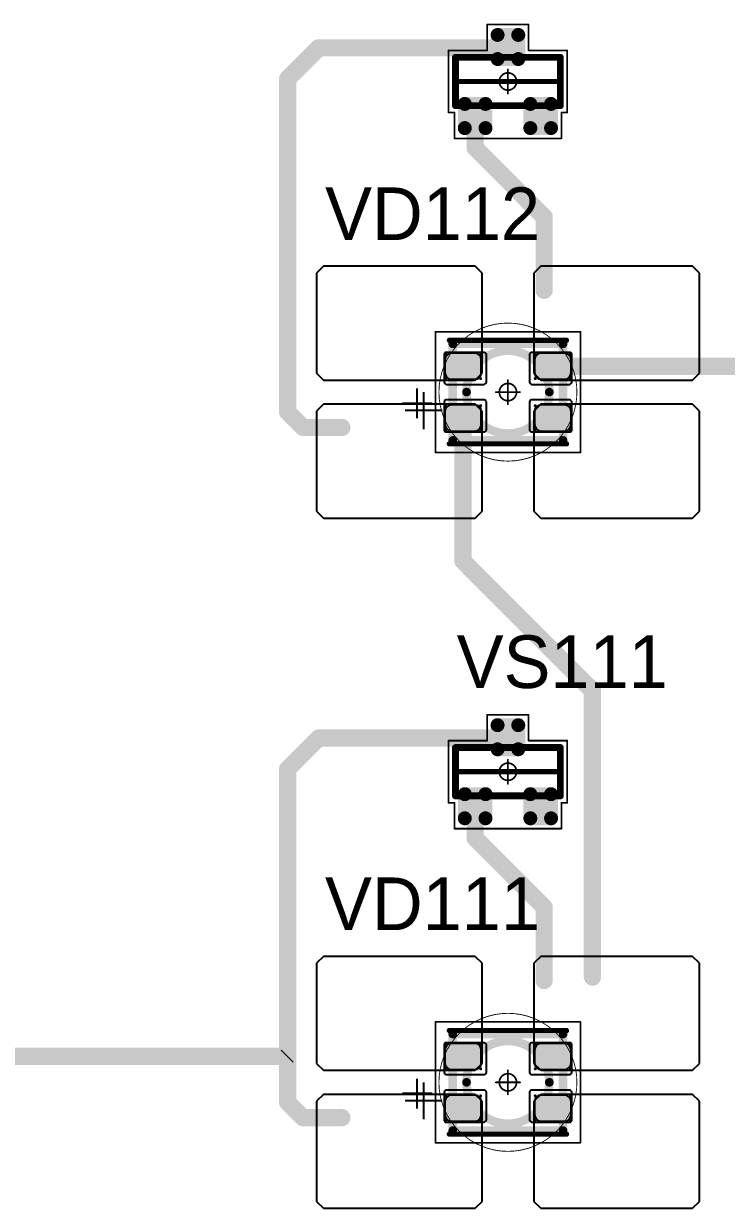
# Model space of a CAD drawing. Header units: millimetres. Extents: x 0 to 400, y 0 to 511.
# Drawn here: x 185.96 to 206.33, y 77.85 to 112.17 of the extents above; entities that cross this region are included whole.
import ezdxf

# ---------------------------------------------------------------- set-up
doc = ezdxf.new("R2010")
doc.units = ezdxf.units.MM
for name, color, linetype in [('Mechanical13', 56, 'Continuous'), ('Mechanical15', 56, 'Continuous'), ('Mechanical2', 216, 'Continuous'), ('TopLayer', 1, 'Continuous'), ('TopOverlay', 2, 'Continuous'), ('TopPaste', 8, 'Continuous'), ('TopSolder', 216, 'Continuous')]:
    doc.layers.add(name, color=color, linetype=linetype)

# ---------------------------------------------------------------- blocks, each defined once
blk = doc.blocks.new('SOT23_485')
at = {"layer": 'Mechanical13', "const_width": 0.2}
for points in [[(-0.7, 1.52), (0.7, 1.52)], [(-0.7, 1.52), (-0.7, -1.52)], [(0.7, 1.52), (0.7, -1.52)], [(-0.7, -1.52), (0.7, -1.52)]]:
    blk.add_lwpolyline(points, dxfattribs=at)
at = {"layer": 'Mechanical13', "const_width": 0.1}
for points in [[(-0.75, 1.52, 1), (-0.65, 1.52, 1)], [(-0.75, 1.52, 1), (-0.65, 1.52, 1)], [(0.65, 1.52, 1), (0.75, 1.52, 1)], [(0.65, 1.52, 1), (0.75, 1.52, 1)], [(-0.75, -1.52, 1), (-0.65, -1.52, 1)], [(-0.75, -1.52, 1), (-0.65, -1.52, 1)], [(0.65, -1.52, 1), (0.75, -1.52, 1)], [(0.65, -1.52, 1), (0.75, -1.52, 1)]]:
    blk.add_lwpolyline(points, format="xyb", close=True, dxfattribs=at)
at = {"layer": 'Mechanical15', "const_width": 0.05}
for points in [[(-0.9, 1.72), (-0.9, 1.55)], [(-0.9, 1.72), (0.9, 1.72)], [(0.9, 1.72), (0.9, 0.6)], [(-1.65, 1.55), (-1.65, -1.55)], [(-1.65, 1.55), (-0.9, 1.55)], [(0, 0.35), (0, -0.35)], [(0.9, 0.6), (1.65, 0.6)], [(1.65, 0.6), (1.65, -0.6)], [(-0.35, 0), (0.35, 0)], [(0.9, -0.6), (1.65, -0.6)], [(0.9, -0.6), (0.9, -1.72)], [(-1.65, -1.55), (-0.9, -1.55)], [(-0.9, -1.55), (-0.9, -1.72)], [(-0.9, -1.72), (0.9, -1.72)]]:
    blk.add_lwpolyline(points, dxfattribs=at)
at = {"layer": 'Mechanical15'}
for points, const_width in [([(-0.913, 1.72, 1), (-0.888, 1.72, 1)], 0.025), ([(-0.913, 1.72, 1), (-0.888, 1.72, 1)], 0.025), ([(0.888, 1.72, 1), (0.913, 1.72, 1)], 0.025), ([(0.888, 1.72, 1), (0.913, 1.72, 1)], 0.025), ([(-1.662, 1.55, 1), (-1.637, 1.55, 1)], 0.025), ([(-1.662, 1.55, 1), (-1.637, 1.55, 1)], 0.025), ([(-0.913, 1.55, 1), (-0.888, 1.55, 1)], 0.025), ([(-0.913, 1.55, 1), (-0.888, 1.55, 1)], 0.025), ([(-0.012, 0.35, 1), (0.012, 0.35, 1)], 0.025), ([(0.888, 0.6, 1), (0.913, 0.6, 1)], 0.025), ([(0.888, 0.6, 1), (0.913, 0.6, 1)], 0.025), ([(1.637, 0.6, 1), (1.662, 0.6, 1)], 0.025), ([(1.637, 0.6, 1), (1.662, 0.6, 1)], 0.025), ([(-0.362, 0, 1), (-0.337, 0, 1)], 0.025), ([(0.25, 0, 1), (-0.25, 0, 1)], 0.05), ([(-0.262, 0, 1), (-0.238, 0, 1)], 0.025), ([(0.238, 0, 1), (0.262, 0, 1)], 0.025), ([(0.337, 0, 1), (0.362, 0, 1)], 0.025), ([(-0.012, -0.35, 1), (0.012, -0.35, 1)], 0.025), ([(0.888, -0.6, 1), (0.913, -0.6, 1)], 0.025), ([(0.888, -0.6, 1), (0.913, -0.6, 1)], 0.025), ([(1.637, -0.6, 1), (1.662, -0.6, 1)], 0.025), ([(1.637, -0.6, 1), (1.662, -0.6, 1)], 0.025), ([(-1.662, -1.55, 1), (-1.637, -1.55, 1)], 0.025), ([(-1.662, -1.55, 1), (-1.637, -1.55, 1)], 0.025), ([(-0.913, -1.55, 1), (-0.888, -1.55, 1)], 0.025), ([(-0.913, -1.55, 1), (-0.888, -1.55, 1)], 0.025), ([(-0.913, -1.72, 1), (-0.888, -1.72, 1)], 0.025), ([(-0.913, -1.72, 1), (-0.888, -1.72, 1)], 0.025), ([(0.888, -1.72, 1), (0.913, -1.72, 1)], 0.025), ([(0.888, -1.72, 1), (0.913, -1.72, 1)], 0.025)]:
    blk.add_lwpolyline(points, format="xyb", close=True, dxfattribs=dict(at, const_width=const_width))
at = {"layer": 'TopLayer', "const_width": 0.1}
for points in [[(-1.4, 1.25, 1), (-1.3, 1.25, 1)], [(-0.7, 1.25, 1), (-0.6, 1.25, 1)], [(-1.4, 0.65, 1), (-1.3, 0.65, 1)], [(-0.7, 0.65, 1), (-0.6, 0.65, 1)], [(0.6, 0.3, 1), (0.7, 0.3, 1)], [(1.3, 0.3, 1), (1.4, 0.3, 1)], [(0.6, -0.3, 1), (0.7, -0.3, 1)], [(1.3, -0.3, 1), (1.4, -0.3, 1)], [(-1.4, -0.65, 1), (-1.3, -0.65, 1)], [(-0.7, -0.65, 1), (-0.6, -0.65, 1)], [(-1.4, -1.25, 1), (-1.3, -1.25, 1)], [(-0.7, -1.25, 1), (-0.6, -1.25, 1)]]:
    blk.add_lwpolyline(points, format="xyb", close=True, dxfattribs=at)
at = {"layer": 'TopLayer'}
for points in [[(-1.45, 1.25), (-1.45, 0.65), (-0.55, 1.25), (-0.55, 0.65)], [(-1.35, 1.35), (-1.35, 0.55), (-0.65, 1.35), (-0.65, 0.55)], [(0.65, 0.4), (0.65, -0.4), (1.35, 0.4), (1.35, -0.4)], [(0.55, 0.3), (0.55, -0.3), (1.45, 0.3), (1.45, -0.3)], [(-1.45, -0.65), (-1.45, -1.25), (-0.55, -0.65), (-0.55, -1.25)], [(-1.35, -0.55), (-1.35, -1.35), (-0.65, -0.55), (-0.65, -1.35)]]:
    blk.add_solid(points, dxfattribs=at)
at = {"layer": 'TopOverlay', "const_width": 0.15}
blk.add_lwpolyline([(0, 1.5), (0, -1.5)], dxfattribs=at)
at = {"layer": 'TopOverlay', "const_width": 0.075}
for points in [[(-0.038, 1.5, 1), (0.038, 1.5, 1)], [(-0.038, -1.5, 1), (0.038, -1.5, 1)]]:
    blk.add_lwpolyline(points, format="xyb", close=True, dxfattribs=at)
at = {"layer": 'TopPaste', "const_width": 0.075}
for points in [[(-1.387, 1.25, 1), (-1.313, 1.25, 1)], [(-0.687, 1.25, 1), (-0.613, 1.25, 1)], [(-1.387, 0.65, 1), (-1.313, 0.65, 1)], [(-0.687, 0.65, 1), (-0.613, 0.65, 1)], [(0.613, 0.3, 1), (0.687, 0.3, 1)], [(1.313, 0.3, 1), (1.387, 0.3, 1)], [(0.613, -0.3, 1), (0.687, -0.3, 1)], [(1.313, -0.3, 1), (1.387, -0.3, 1)], [(-1.387, -0.65, 1), (-1.313, -0.65, 1)], [(-0.687, -0.65, 1), (-0.613, -0.65, 1)], [(-1.387, -1.25, 1), (-1.313, -1.25, 1)], [(-0.687, -1.25, 1), (-0.613, -1.25, 1)]]:
    blk.add_lwpolyline(points, format="xyb", close=True, dxfattribs=at)
at = {"layer": 'TopPaste'}
for points in [[(-1.425, 1.25), (-1.425, 0.65), (-0.575, 1.25), (-0.575, 0.65)], [(-1.35, 1.325), (-1.35, 0.575), (-0.65, 1.325), (-0.65, 0.575)], [(0.65, 0.375), (0.65, -0.375), (1.35, 0.375), (1.35, -0.375)], [(0.575, 0.3), (0.575, -0.3), (1.425, 0.3), (1.425, -0.3)], [(-1.425, -0.65), (-1.425, -1.25), (-0.575, -0.65), (-0.575, -1.25)], [(-1.35, -0.575), (-1.35, -1.325), (-0.65, -0.575), (-0.65, -1.325)]]:
    blk.add_solid(points, dxfattribs=at)
at = {"layer": 'TopSolder', "const_width": 0.202}
for points in [[(-1.451, 1.25, 1), (-1.249, 1.25, 1)], [(-0.751, 1.25, 1), (-0.549, 1.25, 1)], [(-1.451, 0.65, 1), (-1.249, 0.65, 1)], [(-0.751, 0.65, 1), (-0.549, 0.65, 1)], [(0.549, 0.3, 1), (0.751, 0.3, 1)], [(1.249, 0.3, 1), (1.451, 0.3, 1)], [(0.549, -0.3, 1), (0.751, -0.3, 1)], [(1.249, -0.3, 1), (1.451, -0.3, 1)], [(-1.451, -0.65, 1), (-1.249, -0.65, 1)], [(-0.751, -0.65, 1), (-0.549, -0.65, 1)], [(-1.451, -1.25, 1), (-1.249, -1.25, 1)], [(-0.751, -1.25, 1), (-0.549, -1.25, 1)]]:
    blk.add_lwpolyline(points, format="xyb", close=True, dxfattribs=at)
at = {"layer": 'TopSolder'}
for points in [[(-1.35, 1.452), (-1.35, 0.448), (-0.65, 1.452), (-0.65, 0.448)], [(-1.552, 1.25), (-1.552, 0.65), (-0.448, 1.25), (-0.448, 0.65)], [(0.65, 0.502), (0.65, -0.502), (1.35, 0.502), (1.35, -0.502)], [(0.448, 0.3), (0.448, -0.3), (1.552, 0.3), (1.552, -0.3)], [(-1.552, -0.65), (-1.552, -1.25), (-0.448, -0.65), (-0.448, -1.25)], [(-1.35, -0.448), (-1.35, -1.452), (-0.65, -0.448), (-0.65, -1.452)]]:
    blk.add_solid(points, dxfattribs=at)
blk = doc.blocks.new('SOT23_486')
at = {"layer": 'Mechanical13', "const_width": 0.2}
for points in [[(-0.7, 1.52), (0.7, 1.52)], [(-0.7, 1.52), (-0.7, -1.52)], [(0.7, 1.52), (0.7, -1.52)], [(-0.7, -1.52), (0.7, -1.52)]]:
    blk.add_lwpolyline(points, dxfattribs=at)
at = {"layer": 'Mechanical13', "const_width": 0.1}
for points in [[(-0.75, 1.52, 1), (-0.65, 1.52, 1)], [(-0.75, 1.52, 1), (-0.65, 1.52, 1)], [(0.65, 1.52, 1), (0.75, 1.52, 1)], [(0.65, 1.52, 1), (0.75, 1.52, 1)], [(-0.75, -1.52, 1), (-0.65, -1.52, 1)], [(-0.75, -1.52, 1), (-0.65, -1.52, 1)], [(0.65, -1.52, 1), (0.75, -1.52, 1)], [(0.65, -1.52, 1), (0.75, -1.52, 1)]]:
    blk.add_lwpolyline(points, format="xyb", close=True, dxfattribs=at)
at = {"layer": 'Mechanical15', "const_width": 0.05}
for points in [[(-0.9, 1.72), (-0.9, 1.55)], [(-0.9, 1.72), (0.9, 1.72)], [(0.9, 1.72), (0.9, 0.6)], [(-1.65, 1.55), (-1.65, -1.55)], [(-1.65, 1.55), (-0.9, 1.55)], [(0, 0.35), (0, -0.35)], [(0.9, 0.6), (1.65, 0.6)], [(1.65, 0.6), (1.65, -0.6)], [(-0.35, 0), (0.35, 0)], [(0.9, -0.6), (1.65, -0.6)], [(0.9, -0.6), (0.9, -1.72)], [(-1.65, -1.55), (-0.9, -1.55)], [(-0.9, -1.55), (-0.9, -1.72)], [(-0.9, -1.72), (0.9, -1.72)]]:
    blk.add_lwpolyline(points, dxfattribs=at)
at = {"layer": 'Mechanical15'}
for points, const_width in [([(-0.913, 1.72, 1), (-0.888, 1.72, 1)], 0.025), ([(-0.913, 1.72, 1), (-0.888, 1.72, 1)], 0.025), ([(0.888, 1.72, 1), (0.913, 1.72, 1)], 0.025), ([(0.888, 1.72, 1), (0.913, 1.72, 1)], 0.025), ([(-1.662, 1.55, 1), (-1.637, 1.55, 1)], 0.025), ([(-1.662, 1.55, 1), (-1.637, 1.55, 1)], 0.025), ([(-0.913, 1.55, 1), (-0.888, 1.55, 1)], 0.025), ([(-0.913, 1.55, 1), (-0.888, 1.55, 1)], 0.025), ([(-0.012, 0.35, 1), (0.012, 0.35, 1)], 0.025), ([(0.888, 0.6, 1), (0.913, 0.6, 1)], 0.025), ([(0.888, 0.6, 1), (0.913, 0.6, 1)], 0.025), ([(1.637, 0.6, 1), (1.662, 0.6, 1)], 0.025), ([(1.637, 0.6, 1), (1.662, 0.6, 1)], 0.025), ([(-0.362, 0, 1), (-0.337, 0, 1)], 0.025), ([(0.25, 0, 1), (-0.25, 0, 1)], 0.05), ([(-0.262, 0, 1), (-0.238, 0, 1)], 0.025), ([(0.238, 0, 1), (0.262, 0, 1)], 0.025), ([(0.337, 0, 1), (0.362, 0, 1)], 0.025), ([(-0.012, -0.35, 1), (0.012, -0.35, 1)], 0.025), ([(0.888, -0.6, 1), (0.913, -0.6, 1)], 0.025), ([(0.888, -0.6, 1), (0.913, -0.6, 1)], 0.025), ([(1.637, -0.6, 1), (1.662, -0.6, 1)], 0.025), ([(1.637, -0.6, 1), (1.662, -0.6, 1)], 0.025), ([(-1.662, -1.55, 1), (-1.637, -1.55, 1)], 0.025), ([(-1.662, -1.55, 1), (-1.637, -1.55, 1)], 0.025), ([(-0.913, -1.55, 1), (-0.888, -1.55, 1)], 0.025), ([(-0.913, -1.55, 1), (-0.888, -1.55, 1)], 0.025), ([(-0.913, -1.72, 1), (-0.888, -1.72, 1)], 0.025), ([(-0.913, -1.72, 1), (-0.888, -1.72, 1)], 0.025), ([(0.888, -1.72, 1), (0.913, -1.72, 1)], 0.025), ([(0.888, -1.72, 1), (0.913, -1.72, 1)], 0.025)]:
    blk.add_lwpolyline(points, format="xyb", close=True, dxfattribs=dict(at, const_width=const_width))
at = {"layer": 'TopLayer', "const_width": 0.1}
for points in [[(-1.4, 1.25, 1), (-1.3, 1.25, 1)], [(-0.7, 1.25, 1), (-0.6, 1.25, 1)], [(-1.4, 0.65, 1), (-1.3, 0.65, 1)], [(-0.7, 0.65, 1), (-0.6, 0.65, 1)], [(0.6, 0.3, 1), (0.7, 0.3, 1)], [(1.3, 0.3, 1), (1.4, 0.3, 1)], [(0.6, -0.3, 1), (0.7, -0.3, 1)], [(1.3, -0.3, 1), (1.4, -0.3, 1)], [(-1.4, -0.65, 1), (-1.3, -0.65, 1)], [(-0.7, -0.65, 1), (-0.6, -0.65, 1)], [(-1.4, -1.25, 1), (-1.3, -1.25, 1)], [(-0.7, -1.25, 1), (-0.6, -1.25, 1)]]:
    blk.add_lwpolyline(points, format="xyb", close=True, dxfattribs=at)
at = {"layer": 'TopLayer'}
for points in [[(-1.45, 1.25), (-1.45, 0.65), (-0.55, 1.25), (-0.55, 0.65)], [(-1.35, 1.35), (-1.35, 0.55), (-0.65, 1.35), (-0.65, 0.55)], [(0.65, 0.4), (0.65, -0.4), (1.35, 0.4), (1.35, -0.4)], [(0.55, 0.3), (0.55, -0.3), (1.45, 0.3), (1.45, -0.3)], [(-1.45, -0.65), (-1.45, -1.25), (-0.55, -0.65), (-0.55, -1.25)], [(-1.35, -0.55), (-1.35, -1.35), (-0.65, -0.55), (-0.65, -1.35)]]:
    blk.add_solid(points, dxfattribs=at)
at = {"layer": 'TopOverlay', "const_width": 0.15}
blk.add_lwpolyline([(0, 1.5), (0, -1.5)], dxfattribs=at)
at = {"layer": 'TopOverlay', "const_width": 0.075}
for points in [[(-0.038, 1.5, 1), (0.038, 1.5, 1)], [(-0.038, -1.5, 1), (0.038, -1.5, 1)]]:
    blk.add_lwpolyline(points, format="xyb", close=True, dxfattribs=at)
at = {"layer": 'TopPaste', "const_width": 0.075}
for points in [[(-1.387, 1.25, 1), (-1.313, 1.25, 1)], [(-0.687, 1.25, 1), (-0.613, 1.25, 1)], [(-1.387, 0.65, 1), (-1.313, 0.65, 1)], [(-0.687, 0.65, 1), (-0.613, 0.65, 1)], [(0.613, 0.3, 1), (0.687, 0.3, 1)], [(1.313, 0.3, 1), (1.387, 0.3, 1)], [(0.613, -0.3, 1), (0.687, -0.3, 1)], [(1.313, -0.3, 1), (1.387, -0.3, 1)], [(-1.387, -0.65, 1), (-1.313, -0.65, 1)], [(-0.687, -0.65, 1), (-0.613, -0.65, 1)], [(-1.387, -1.25, 1), (-1.313, -1.25, 1)], [(-0.687, -1.25, 1), (-0.613, -1.25, 1)]]:
    blk.add_lwpolyline(points, format="xyb", close=True, dxfattribs=at)
at = {"layer": 'TopPaste'}
for points in [[(-1.425, 1.25), (-1.425, 0.65), (-0.575, 1.25), (-0.575, 0.65)], [(-1.35, 1.325), (-1.35, 0.575), (-0.65, 1.325), (-0.65, 0.575)], [(0.65, 0.375), (0.65, -0.375), (1.35, 0.375), (1.35, -0.375)], [(0.575, 0.3), (0.575, -0.3), (1.425, 0.3), (1.425, -0.3)], [(-1.425, -0.65), (-1.425, -1.25), (-0.575, -0.65), (-0.575, -1.25)], [(-1.35, -0.575), (-1.35, -1.325), (-0.65, -0.575), (-0.65, -1.325)]]:
    blk.add_solid(points, dxfattribs=at)
at = {"layer": 'TopSolder', "const_width": 0.202}
for points in [[(-1.451, 1.25, 1), (-1.249, 1.25, 1)], [(-0.751, 1.25, 1), (-0.549, 1.25, 1)], [(-1.451, 0.65, 1), (-1.249, 0.65, 1)], [(-0.751, 0.65, 1), (-0.549, 0.65, 1)], [(0.549, 0.3, 1), (0.751, 0.3, 1)], [(1.249, 0.3, 1), (1.451, 0.3, 1)], [(0.549, -0.3, 1), (0.751, -0.3, 1)], [(1.249, -0.3, 1), (1.451, -0.3, 1)], [(-1.451, -0.65, 1), (-1.249, -0.65, 1)], [(-0.751, -0.65, 1), (-0.549, -0.65, 1)], [(-1.451, -1.25, 1), (-1.249, -1.25, 1)], [(-0.751, -1.25, 1), (-0.549, -1.25, 1)]]:
    blk.add_lwpolyline(points, format="xyb", close=True, dxfattribs=at)
at = {"layer": 'TopSolder'}
for points in [[(-1.35, 1.452), (-1.35, 0.448), (-0.65, 1.452), (-0.65, 0.448)], [(-1.552, 1.25), (-1.552, 0.65), (-0.448, 1.25), (-0.448, 0.65)], [(0.65, 0.502), (0.65, -0.502), (1.35, 0.502), (1.35, -0.502)], [(0.448, 0.3), (0.448, -0.3), (1.552, 0.3), (1.552, -0.3)], [(-1.552, -0.65), (-1.552, -1.25), (-0.448, -0.65), (-0.448, -1.25)], [(-1.35, -0.448), (-1.35, -1.452), (-0.65, -0.448), (-0.65, -1.452)]]:
    blk.add_solid(points, dxfattribs=at)
blk = doc.blocks.new('E65F_689')
at = {"layer": 'Mechanical13'}
for p, q in [((2.441, 1.071), (2.441, 0)), ((1.905, 0.536), (2.976, 0.536))]:
    blk.add_line(p, q, dxfattribs=at)
at = {"layer": 'Mechanical13', "const_width": 0.25}
for points in [[(-1.6, 1.4), (-1.6, -1.4)], [(1.6, 1.4), (-1.6, 1.4)], [(1.6, 1.4), (1.6, -1.4)], [(1.6, -1.4), (-1.6, -1.4)]]:
    blk.add_lwpolyline(points, dxfattribs=at)
at = {"layer": 'Mechanical13'}
for points, const_width in [([(-1.663, 1.4, 1), (-1.538, 1.4, 1)], 0.125), ([(-1.663, 1.4, 1), (-1.538, 1.4, 1)], 0.125), ([(1.537, 1.4, 1), (1.662, 1.4, 1)], 0.125), ([(1.537, 1.4, 1), (1.662, 1.4, 1)], 0.125), ([(1.2, 0, 1), (-1.2, 0, 1)], 0.25), ([(-1.263, 0, 1), (-1.138, 0, 1)], 0.125), ([(1.137, 0, 1), (1.262, 0, 1)], 0.125), ([(-1.663, -1.4, 1), (-1.538, -1.4, 1)], 0.125), ([(-1.663, -1.4, 1), (-1.538, -1.4, 1)], 0.125), ([(1.537, -1.4, 1), (1.662, -1.4, 1)], 0.125), ([(1.537, -1.4, 1), (1.662, -1.4, 1)], 0.125)]:
    blk.add_lwpolyline(points, format="xyb", close=True, dxfattribs=dict(at, const_width=const_width))
at = {"layer": 'Mechanical15', "const_width": 0.05}
for points in [[(2.1, 1.75), (-2.1, 1.75)], [(-2.1, 1.75), (-2.1, -1.75)], [(2.1, 1.75), (2.1, -1.75)], [(0, 0.35), (0, -0.35)], [(0, 0.35), (0, -0.35)], [(0.35, 0), (-0.35, 0)], [(0.35, 0), (-0.35, 0)], [(2.1, -1.75), (-2.1, -1.75)]]:
    blk.add_lwpolyline(points, dxfattribs=at)
at = {"layer": 'Mechanical15'}
for points, const_width in [([(-2.113, 1.75, 1), (-2.088, 1.75, 1)], 0.025), ([(-2.113, 1.75, 1), (-2.088, 1.75, 1)], 0.025), ([(2.087, 1.75, 1), (2.112, 1.75, 1)], 0.025), ([(2.087, 1.75, 1), (2.112, 1.75, 1)], 0.025), ([(-0.013, 0.35, 1), (0.012, 0.35, 1)], 0.025), ([(-0.013, 0.35, 1), (0.012, 0.35, 1)], 0.025), ([(-0.363, 0, 1), (-0.338, 0, 1)], 0.025), ([(-0.363, 0, 1), (-0.338, 0, 1)], 0.025), ([(0.25, 0, 1), (-0.25, 0, 1)], 0.05), ([(0.25, 0, 1), (-0.25, 0, 1)], 0.05), ([(-0.263, 0, 1), (-0.238, 0, 1)], 0.025), ([(-0.263, 0, 1), (-0.238, 0, 1)], 0.025), ([(0.237, 0, 1), (0.262, 0, 1)], 0.025), ([(0.237, 0, 1), (0.262, 0, 1)], 0.025), ([(0.337, 0, 1), (0.362, 0, 1)], 0.025), ([(0.337, 0, 1), (0.362, 0, 1)], 0.025), ([(-0.013, -0.35, 1), (0.012, -0.35, 1)], 0.025), ([(-0.013, -0.35, 1), (0.012, -0.35, 1)], 0.025), ([(-2.113, -1.75, 1), (-2.088, -1.75, 1)], 0.025), ([(-2.113, -1.75, 1), (-2.088, -1.75, 1)], 0.025), ([(2.087, -1.75, 1), (2.112, -1.75, 1)], 0.025), ([(2.087, -1.75, 1), (2.112, -1.75, 1)], 0.025)]:
    blk.add_lwpolyline(points, format="xyb", close=True, dxfattribs=dict(at, const_width=const_width))
at = {"layer": 'TopLayer'}
for p, q in [((-5.35, 3.65), (-5.55, 3.45)), ((-5.55, 3.45), (-5.55, 3.45)), ((-5.55, 3.45), (-5.55, 0.55)), ((-0.95, 3.65), (-5.35, 3.65)), ((-5.35, 3.65), (-5.35, 3.65)), ((-0.75, 3.45), (-0.95, 3.65)), ((-0.75, 0.55), (-0.75, 3.45)), ((0.95, 3.65), (0.75, 3.45)), ((0.75, 3.45), (0.75, 3.45)), ((0.75, 3.45), (0.75, 0.55)), ((5.35, 3.65), (0.95, 3.65)), ((0.95, 3.65), (0.95, 3.65)), ((5.55, 3.45), (5.35, 3.65)), ((5.55, 0.55), (5.55, 3.45)), ((-5.55, 0.55), (-5.35, 0.35)), ((-5.35, 0.35), (-0.95, 0.35)), ((-0.95, 0.35), (-0.75, 0.55)), ((0.75, 0.55), (0.95, 0.35)), ((0.95, 0.35), (5.35, 0.35)), ((5.35, 0.35), (5.55, 0.55)), ((-5.35, -0.35), (-5.55, -0.55)), ((-5.55, -0.55), (-5.55, -0.55)), ((-5.55, -0.55), (-5.55, -3.45)), ((-0.95, -0.35), (-5.35, -0.35)), ((-5.35, -0.35), (-5.35, -0.35)), ((-0.75, -0.55), (-0.95, -0.35)), ((-0.75, -3.45), (-0.75, -0.55)), ((0.95, -0.35), (0.75, -0.55)), ((0.75, -0.55), (0.75, -0.55)), ((0.75, -0.55), (0.75, -3.45)), ((5.35, -0.35), (0.95, -0.35)), ((0.95, -0.35), (0.95, -0.35)), ((5.55, -0.55), (5.35, -0.35)), ((5.55, -3.45), (5.55, -0.55)), ((-5.55, -3.45), (-5.35, -3.65)), ((-5.35, -3.65), (-0.95, -3.65)), ((-0.95, -3.65), (-0.75, -3.45)), ((0.75, -3.45), (0.95, -3.65)), ((0.95, -3.65), (5.35, -3.65)), ((5.35, -3.65), (5.55, -3.45))]:
    blk.add_line(p, q, dxfattribs=at)
at = {"layer": 'TopLayer', "const_width": 0.04}
for points in [[(-1.83, 1.11, 1), (-1.79, 1.11, 1)], [(-0.81, 1.11, 1), (-0.77, 1.11, 1)], [(0.77, 1.11, 1), (0.81, 1.11, 1)], [(1.79, 1.11, 1), (1.83, 1.11, 1)], [(-1.83, 0.39, 1), (-1.79, 0.39, 1)], [(-0.81, 0.39, 1), (-0.77, 0.39, 1)], [(0.77, 0.39, 1), (0.81, 0.39, 1)], [(1.79, 0.39, 1), (1.83, 0.39, 1)], [(-1.83, -0.39, 1), (-1.79, -0.39, 1)], [(-0.81, -0.39, 1), (-0.77, -0.39, 1)], [(0.77, -0.39, 1), (0.81, -0.39, 1)], [(1.79, -0.39, 1), (1.83, -0.39, 1)], [(-1.83, -1.11, 1), (-1.79, -1.11, 1)], [(-0.81, -1.11, 1), (-0.77, -1.11, 1)], [(0.77, -1.11, 1), (0.81, -1.11, 1)], [(1.79, -1.11, 1), (1.83, -1.11, 1)]]:
    blk.add_lwpolyline(points, format="xyb", close=True, dxfattribs=at)
at = {"layer": 'TopLayer'}
for points in [[(-1.85, 1.11), (-1.85, 0.39), (-0.75, 1.11), (-0.75, 0.39)], [(-1.81, 1.15), (-1.81, 0.35), (-0.79, 1.15), (-0.79, 0.35)], [(0.75, 1.11), (0.75, 0.39), (1.85, 1.11), (1.85, 0.39)], [(0.79, 1.15), (0.79, 0.35), (1.81, 1.15), (1.81, 0.35)], [(-1.85, -0.39), (-1.85, -1.11), (-0.75, -0.39), (-0.75, -1.11)], [(-1.81, -0.35), (-1.81, -1.15), (-0.79, -0.35), (-0.79, -1.15)], [(0.75, -0.39), (0.75, -1.11), (1.85, -0.39), (1.85, -1.11)], [(0.79, -0.35), (0.79, -1.15), (1.81, -0.35), (1.81, -1.15)]]:
    blk.add_solid(points, dxfattribs=at)
at = {"layer": 'TopOverlay'}
for p, q in [((2.628, 0.757), (2.628, -0.1)), ((2.2, 0.328), (3.057, 0.328))]:
    blk.add_line(p, q, dxfattribs=at)
at = {"layer": 'TopOverlay', "const_width": 0.15}
for points in [[(1.7, 1.5), (-1.7, 1.5)], [(1.7, -1.5), (-1.7, -1.5)]]:
    blk.add_lwpolyline(points, dxfattribs=at)
at = {"layer": 'TopOverlay', "const_width": 0.075}
for points in [[(-1.738, 1.5, 1), (-1.663, 1.5, 1)], [(1.662, 1.5, 1), (1.737, 1.5, 1)], [(-1.738, -1.5, 1), (-1.663, -1.5, 1)], [(1.662, -1.5, 1), (1.737, -1.5, 1)]]:
    blk.add_lwpolyline(points, format="xyb", close=True, dxfattribs=at)
at = {"layer": 'TopPaste'}
for p, q in [((-1.773, 1.073), (-1.814, 1.011)), ((-1.711, 1.114), (-1.773, 1.073)), ((-1.638, 1.129), (-1.711, 1.114)), ((-0.963, 1.129), (-1.638, 1.129)), ((-0.889, 1.114), (-0.963, 1.129)), ((-0.827, 1.073), (-0.889, 1.114)), ((-0.786, 1.011), (-0.827, 1.073)), ((0.827, 1.073), (0.786, 1.011)), ((0.889, 1.114), (0.827, 1.073)), ((0.962, 1.129), (0.889, 1.114)), ((1.637, 1.129), (0.962, 1.129)), ((1.711, 1.114), (1.637, 1.129)), ((1.773, 1.073), (1.711, 1.114)), ((1.814, 1.011), (1.773, 1.073)), ((-1.814, 1.011), (-1.829, 0.938)), ((-1.829, 0.938), (-1.829, 0.563)), ((-0.771, 0.938), (-0.786, 1.011)), ((-0.771, 0.563), (-0.771, 0.938)), ((0.786, 1.011), (0.771, 0.938)), ((0.771, 0.938), (0.771, 0.563)), ((1.829, 0.938), (1.814, 1.011)), ((1.829, 0.563), (1.829, 0.938)), ((-1.829, 0.563), (-1.814, 0.489)), ((-1.814, 0.489), (-1.773, 0.427)), ((-1.773, 0.427), (-1.711, 0.386)), ((-1.711, 0.386), (-1.638, 0.371)), ((-1.638, 0.371), (-0.963, 0.371)), ((-0.963, 0.371), (-0.889, 0.386)), ((-0.889, 0.386), (-0.827, 0.427)), ((-0.827, 0.427), (-0.786, 0.489)), ((-0.786, 0.489), (-0.771, 0.563)), ((0.771, 0.563), (0.786, 0.489)), ((0.786, 0.489), (0.827, 0.427)), ((0.827, 0.427), (0.889, 0.386)), ((0.889, 0.386), (0.962, 0.371)), ((0.962, 0.371), (1.637, 0.371)), ((1.637, 0.371), (1.711, 0.386)), ((1.711, 0.386), (1.773, 0.427)), ((1.773, 0.427), (1.814, 0.489)), ((1.814, 0.489), (1.829, 0.563)), ((-1.814, -0.489), (-1.829, -0.563)), ((-1.829, -0.563), (-1.829, -0.938)), ((-1.773, -0.427), (-1.814, -0.489)), ((-1.711, -0.386), (-1.773, -0.427)), ((-1.638, -0.371), (-1.711, -0.386)), ((-0.963, -0.371), (-1.638, -0.371)), ((-0.889, -0.386), (-0.963, -0.371)), ((-0.827, -0.427), (-0.889, -0.386)), ((-0.786, -0.489), (-0.827, -0.427)), ((-0.771, -0.563), (-0.786, -0.489)), ((-0.771, -0.938), (-0.771, -0.563)), ((0.786, -0.489), (0.771, -0.563)), ((0.771, -0.563), (0.771, -0.938)), ((0.827, -0.427), (0.786, -0.489)), ((0.889, -0.386), (0.827, -0.427)), ((0.962, -0.371), (0.889, -0.386)), ((1.637, -0.371), (0.962, -0.371)), ((1.711, -0.386), (1.637, -0.371)), ((1.773, -0.427), (1.711, -0.386)), ((1.814, -0.489), (1.773, -0.427)), ((1.829, -0.563), (1.814, -0.489)), ((1.829, -0.938), (1.829, -0.563)), ((-1.829, -0.938), (-1.814, -1.011)), ((-1.814, -1.011), (-1.773, -1.073)), ((-0.827, -1.073), (-0.786, -1.011)), ((-0.786, -1.011), (-0.771, -0.938)), ((0.771, -0.938), (0.786, -1.011)), ((0.786, -1.011), (0.827, -1.073)), ((1.773, -1.073), (1.814, -1.011)), ((1.814, -1.011), (1.829, -0.938)), ((-1.773, -1.073), (-1.711, -1.114)), ((-1.711, -1.114), (-1.638, -1.129)), ((-1.638, -1.129), (-0.963, -1.129)), ((-0.963, -1.129), (-0.889, -1.114)), ((-0.889, -1.114), (-0.827, -1.073)), ((0.827, -1.073), (0.889, -1.114)), ((0.889, -1.114), (0.962, -1.129)), ((0.962, -1.129), (1.637, -1.129)), ((1.637, -1.129), (1.711, -1.114)), ((1.711, -1.114), (1.773, -1.073))]:
    blk.add_line(p, q, dxfattribs=at)
at = {"layer": 'TopSolder'}
for p, q in [((-1.842, 1.129), (-1.85, 1.111)), ((-1.85, 1.111), (-1.85, 1.101)), ((-1.85, 1.101), (-1.85, 1.101)), ((-1.85, 1.101), (-1.85, 0.301)), ((-1.828, 1.143), (-1.842, 1.129)), ((-1.81, 1.151), (-1.828, 1.143)), ((-1.8, 1.151), (-1.81, 1.151)), ((-0.7, 1.151), (-1.8, 1.151)), ((-0.685, 1.151), (-0.7, 1.151)), ((-0.7, 1.151), (-0.7, 1.151)), ((-0.658, 1.139), (-0.685, 1.151)), ((-0.636, 1.118), (-0.658, 1.139)), ((-0.625, 1.09), (-0.636, 1.118)), ((-0.625, 1.076), (-0.625, 1.09)), ((-0.625, 0.301), (-0.625, 1.076)), ((0.636, 1.118), (0.625, 1.09)), ((0.625, 1.09), (0.625, 1.076)), ((0.625, 1.076), (0.625, 1.076)), ((0.625, 1.076), (0.625, 0.301)), ((0.657, 1.139), (0.636, 1.118)), ((0.685, 1.151), (0.657, 1.139)), ((0.7, 1.151), (0.685, 1.151)), ((1.8, 1.151), (0.7, 1.151)), ((1.81, 1.151), (1.8, 1.151)), ((1.8, 1.151), (1.8, 1.151)), ((1.828, 1.143), (1.81, 1.151)), ((1.842, 1.129), (1.828, 1.143)), ((1.85, 1.111), (1.842, 1.129)), ((1.85, 1.101), (1.85, 1.111)), ((1.85, 0.301), (1.85, 1.101)), ((-1.85, 0.301), (-1.85, 0.286)), ((-1.85, 0.286), (-1.839, 0.258)), ((-1.839, 0.258), (-1.818, 0.237)), ((-1.818, 0.237), (-1.79, 0.226)), ((-1.79, 0.226), (-1.775, 0.226)), ((-1.775, 0.226), (-1.775, 0.226)), ((-1.775, 0.226), (-0.7, 0.226)), ((-0.7, 0.226), (-0.685, 0.226)), ((-0.685, 0.226), (-0.658, 0.237)), ((-0.658, 0.237), (-0.636, 0.258)), ((-0.636, 0.258), (-0.625, 0.286)), ((-0.625, 0.286), (-0.625, 0.301)), ((-0.625, 0.301), (-0.625, 0.301)), ((0.625, 0.301), (0.625, 0.286)), ((0.625, 0.286), (0.636, 0.258)), ((0.636, 0.258), (0.657, 0.237)), ((0.657, 0.237), (0.685, 0.226)), ((0.685, 0.226), (0.7, 0.226)), ((0.7, 0.226), (0.7, 0.226)), ((0.7, 0.226), (1.775, 0.226)), ((1.775, 0.226), (1.79, 0.226)), ((1.79, 0.226), (1.817, 0.237)), ((1.817, 0.237), (1.839, 0.258)), ((1.839, 0.258), (1.85, 0.286)), ((1.85, 0.286), (1.85, 0.301)), ((1.85, 0.301), (1.85, 0.301)), ((-1.839, -0.257), (-1.85, -0.285)), ((-1.85, -0.285), (-1.85, -0.299)), ((-1.85, -0.299), (-1.85, -0.299)), ((-1.85, -0.299), (-1.85, -1.099)), ((-1.818, -0.236), (-1.839, -0.257)), ((-1.79, -0.224), (-1.818, -0.236)), ((-1.775, -0.224), (-1.79, -0.224)), ((-0.7, -0.224), (-1.775, -0.224)), ((-0.685, -0.224), (-0.7, -0.224)), ((-0.7, -0.224), (-0.7, -0.224)), ((-0.658, -0.236), (-0.685, -0.224)), ((-0.636, -0.257), (-0.658, -0.236)), ((-0.625, -0.285), (-0.636, -0.257)), ((-0.625, -0.299), (-0.625, -0.285)), ((-0.625, -1.074), (-0.625, -0.299)), ((0.636, -0.257), (0.625, -0.285)), ((0.625, -0.285), (0.625, -0.299)), ((0.625, -0.299), (0.625, -0.299)), ((0.625, -0.299), (0.625, -1.074)), ((0.657, -0.236), (0.636, -0.257)), ((0.685, -0.224), (0.657, -0.236)), ((0.7, -0.224), (0.685, -0.224)), ((1.775, -0.224), (0.7, -0.224)), ((1.79, -0.224), (1.775, -0.224)), ((1.775, -0.224), (1.775, -0.224)), ((1.817, -0.236), (1.79, -0.224)), ((1.839, -0.257), (1.817, -0.236)), ((1.85, -0.285), (1.839, -0.257)), ((1.85, -0.299), (1.85, -0.285)), ((1.85, -1.099), (1.85, -0.299)), ((-1.85, -1.099), (-1.85, -1.109)), ((-1.85, -1.109), (-1.842, -1.128)), ((-1.842, -1.128), (-1.828, -1.142)), ((-1.828, -1.142), (-1.81, -1.149)), ((-1.81, -1.149), (-1.8, -1.149)), ((-1.8, -1.149), (-0.7, -1.149)), ((-1.8, -1.149), (-1.8, -1.149)), ((-0.7, -1.149), (-0.685, -1.149)), ((-0.685, -1.149), (-0.658, -1.138)), ((-0.658, -1.138), (-0.636, -1.117)), ((-0.636, -1.117), (-0.625, -1.089)), ((-0.625, -1.089), (-0.625, -1.074)), ((-0.625, -1.074), (-0.625, -1.074)), ((0.625, -1.074), (0.625, -1.089)), ((0.625, -1.089), (0.636, -1.117)), ((0.636, -1.117), (0.657, -1.138)), ((0.657, -1.138), (0.685, -1.149)), ((0.685, -1.149), (0.7, -1.149)), ((0.7, -1.149), (1.8, -1.149)), ((0.7, -1.149), (0.7, -1.149)), ((1.8, -1.149), (1.81, -1.149)), ((1.81, -1.149), (1.828, -1.142)), ((1.828, -1.142), (1.842, -1.128)), ((1.842, -1.128), (1.85, -1.109)), ((1.85, -1.109), (1.85, -1.099)), ((1.85, -1.099), (1.85, -1.099))]:
    blk.add_line(p, q, dxfattribs=at)
blk = doc.blocks.new('E65F_690')
at = {"layer": 'Mechanical13'}
for p, q in [((2.441, 1.071), (2.441, 0)), ((1.905, 0.536), (2.976, 0.536))]:
    blk.add_line(p, q, dxfattribs=at)
at = {"layer": 'Mechanical13', "const_width": 0.25}
for points in [[(-1.6, 1.4), (-1.6, -1.4)], [(1.6, 1.4), (-1.6, 1.4)], [(1.6, 1.4), (1.6, -1.4)], [(1.6, -1.4), (-1.6, -1.4)]]:
    blk.add_lwpolyline(points, dxfattribs=at)
at = {"layer": 'Mechanical13'}
for points, const_width in [([(-1.663, 1.4, 1), (-1.538, 1.4, 1)], 0.125), ([(-1.663, 1.4, 1), (-1.538, 1.4, 1)], 0.125), ([(1.537, 1.4, 1), (1.662, 1.4, 1)], 0.125), ([(1.537, 1.4, 1), (1.662, 1.4, 1)], 0.125), ([(1.2, 0, 1), (-1.2, 0, 1)], 0.25), ([(-1.263, 0, 1), (-1.138, 0, 1)], 0.125), ([(1.137, 0, 1), (1.262, 0, 1)], 0.125), ([(-1.663, -1.4, 1), (-1.538, -1.4, 1)], 0.125), ([(-1.663, -1.4, 1), (-1.538, -1.4, 1)], 0.125), ([(1.537, -1.4, 1), (1.662, -1.4, 1)], 0.125), ([(1.537, -1.4, 1), (1.662, -1.4, 1)], 0.125)]:
    blk.add_lwpolyline(points, format="xyb", close=True, dxfattribs=dict(at, const_width=const_width))
at = {"layer": 'Mechanical15', "const_width": 0.05}
for points in [[(2.1, 1.75), (-2.1, 1.75)], [(-2.1, 1.75), (-2.1, -1.75)], [(2.1, 1.75), (2.1, -1.75)], [(0, 0.35), (0, -0.35)], [(0, 0.35), (0, -0.35)], [(0.35, 0), (-0.35, 0)], [(0.35, 0), (-0.35, 0)], [(2.1, -1.75), (-2.1, -1.75)]]:
    blk.add_lwpolyline(points, dxfattribs=at)
at = {"layer": 'Mechanical15'}
for points, const_width in [([(-2.113, 1.75, 1), (-2.088, 1.75, 1)], 0.025), ([(-2.113, 1.75, 1), (-2.088, 1.75, 1)], 0.025), ([(2.087, 1.75, 1), (2.112, 1.75, 1)], 0.025), ([(2.087, 1.75, 1), (2.112, 1.75, 1)], 0.025), ([(-0.013, 0.35, 1), (0.012, 0.35, 1)], 0.025), ([(-0.013, 0.35, 1), (0.012, 0.35, 1)], 0.025), ([(-0.363, 0, 1), (-0.338, 0, 1)], 0.025), ([(-0.363, 0, 1), (-0.338, 0, 1)], 0.025), ([(0.25, 0, 1), (-0.25, 0, 1)], 0.05), ([(0.25, 0, 1), (-0.25, 0, 1)], 0.05), ([(-0.263, 0, 1), (-0.238, 0, 1)], 0.025), ([(-0.263, 0, 1), (-0.238, 0, 1)], 0.025), ([(0.237, 0, 1), (0.262, 0, 1)], 0.025), ([(0.237, 0, 1), (0.262, 0, 1)], 0.025), ([(0.337, 0, 1), (0.362, 0, 1)], 0.025), ([(0.337, 0, 1), (0.362, 0, 1)], 0.025), ([(-0.013, -0.35, 1), (0.012, -0.35, 1)], 0.025), ([(-0.013, -0.35, 1), (0.012, -0.35, 1)], 0.025), ([(-2.113, -1.75, 1), (-2.088, -1.75, 1)], 0.025), ([(-2.113, -1.75, 1), (-2.088, -1.75, 1)], 0.025), ([(2.087, -1.75, 1), (2.112, -1.75, 1)], 0.025), ([(2.087, -1.75, 1), (2.112, -1.75, 1)], 0.025)]:
    blk.add_lwpolyline(points, format="xyb", close=True, dxfattribs=dict(at, const_width=const_width))
at = {"layer": 'TopLayer'}
for p, q in [((-5.35, 3.65), (-5.55, 3.45)), ((-5.55, 3.45), (-5.55, 3.45)), ((-5.55, 3.45), (-5.55, 0.55)), ((-0.95, 3.65), (-5.35, 3.65)), ((-5.35, 3.65), (-5.35, 3.65)), ((-0.75, 3.45), (-0.95, 3.65)), ((-0.75, 0.55), (-0.75, 3.45)), ((0.95, 3.65), (0.75, 3.45)), ((0.75, 3.45), (0.75, 3.45)), ((0.75, 3.45), (0.75, 0.55)), ((5.35, 3.65), (0.95, 3.65)), ((0.95, 3.65), (0.95, 3.65)), ((5.55, 3.45), (5.35, 3.65)), ((5.55, 0.55), (5.55, 3.45)), ((-5.55, 0.55), (-5.35, 0.35)), ((-5.35, 0.35), (-0.95, 0.35)), ((-0.95, 0.35), (-0.75, 0.55)), ((0.75, 0.55), (0.95, 0.35)), ((0.95, 0.35), (5.35, 0.35)), ((5.35, 0.35), (5.55, 0.55)), ((-5.35, -0.35), (-5.55, -0.55)), ((-5.55, -0.55), (-5.55, -0.55)), ((-5.55, -0.55), (-5.55, -3.45)), ((-0.95, -0.35), (-5.35, -0.35)), ((-5.35, -0.35), (-5.35, -0.35)), ((-0.75, -0.55), (-0.95, -0.35)), ((-0.75, -3.45), (-0.75, -0.55)), ((0.95, -0.35), (0.75, -0.55)), ((0.75, -0.55), (0.75, -0.55)), ((0.75, -0.55), (0.75, -3.45)), ((5.35, -0.35), (0.95, -0.35)), ((0.95, -0.35), (0.95, -0.35)), ((5.55, -0.55), (5.35, -0.35)), ((5.55, -3.45), (5.55, -0.55)), ((-5.55, -3.45), (-5.35, -3.65)), ((-5.35, -3.65), (-0.95, -3.65)), ((-0.95, -3.65), (-0.75, -3.45)), ((0.75, -3.45), (0.95, -3.65)), ((0.95, -3.65), (5.35, -3.65)), ((5.35, -3.65), (5.55, -3.45))]:
    blk.add_line(p, q, dxfattribs=at)
at = {"layer": 'TopLayer', "const_width": 0.04}
for points in [[(-1.83, 1.11, 1), (-1.79, 1.11, 1)], [(-0.81, 1.11, 1), (-0.77, 1.11, 1)], [(0.77, 1.11, 1), (0.81, 1.11, 1)], [(1.79, 1.11, 1), (1.83, 1.11, 1)], [(-1.83, 0.39, 1), (-1.79, 0.39, 1)], [(-0.81, 0.39, 1), (-0.77, 0.39, 1)], [(0.77, 0.39, 1), (0.81, 0.39, 1)], [(1.79, 0.39, 1), (1.83, 0.39, 1)], [(-1.83, -0.39, 1), (-1.79, -0.39, 1)], [(-0.81, -0.39, 1), (-0.77, -0.39, 1)], [(0.77, -0.39, 1), (0.81, -0.39, 1)], [(1.79, -0.39, 1), (1.83, -0.39, 1)], [(-1.83, -1.11, 1), (-1.79, -1.11, 1)], [(-0.81, -1.11, 1), (-0.77, -1.11, 1)], [(0.77, -1.11, 1), (0.81, -1.11, 1)], [(1.79, -1.11, 1), (1.83, -1.11, 1)]]:
    blk.add_lwpolyline(points, format="xyb", close=True, dxfattribs=at)
at = {"layer": 'TopLayer'}
for points in [[(-1.85, 1.11), (-1.85, 0.39), (-0.75, 1.11), (-0.75, 0.39)], [(-1.81, 1.15), (-1.81, 0.35), (-0.79, 1.15), (-0.79, 0.35)], [(0.75, 1.11), (0.75, 0.39), (1.85, 1.11), (1.85, 0.39)], [(0.79, 1.15), (0.79, 0.35), (1.81, 1.15), (1.81, 0.35)], [(-1.85, -0.39), (-1.85, -1.11), (-0.75, -0.39), (-0.75, -1.11)], [(-1.81, -0.35), (-1.81, -1.15), (-0.79, -0.35), (-0.79, -1.15)], [(0.75, -0.39), (0.75, -1.11), (1.85, -0.39), (1.85, -1.11)], [(0.79, -0.35), (0.79, -1.15), (1.81, -0.35), (1.81, -1.15)]]:
    blk.add_solid(points, dxfattribs=at)
at = {"layer": 'TopOverlay'}
for p, q in [((2.628, 0.757), (2.628, -0.1)), ((2.2, 0.328), (3.057, 0.328))]:
    blk.add_line(p, q, dxfattribs=at)
at = {"layer": 'TopOverlay', "const_width": 0.15}
for points in [[(1.7, 1.5), (-1.7, 1.5)], [(1.7, -1.5), (-1.7, -1.5)]]:
    blk.add_lwpolyline(points, dxfattribs=at)
at = {"layer": 'TopOverlay', "const_width": 0.075}
for points in [[(-1.738, 1.5, 1), (-1.663, 1.5, 1)], [(1.662, 1.5, 1), (1.737, 1.5, 1)], [(-1.738, -1.5, 1), (-1.663, -1.5, 1)], [(1.662, -1.5, 1), (1.737, -1.5, 1)]]:
    blk.add_lwpolyline(points, format="xyb", close=True, dxfattribs=at)
at = {"layer": 'TopPaste'}
for p, q in [((-1.773, 1.073), (-1.814, 1.011)), ((-1.711, 1.114), (-1.773, 1.073)), ((-1.638, 1.129), (-1.711, 1.114)), ((-0.963, 1.129), (-1.638, 1.129)), ((-0.889, 1.114), (-0.963, 1.129)), ((-0.827, 1.073), (-0.889, 1.114)), ((-0.786, 1.011), (-0.827, 1.073)), ((0.827, 1.073), (0.786, 1.011)), ((0.889, 1.114), (0.827, 1.073)), ((0.962, 1.129), (0.889, 1.114)), ((1.637, 1.129), (0.962, 1.129)), ((1.711, 1.114), (1.637, 1.129)), ((1.773, 1.073), (1.711, 1.114)), ((1.814, 1.011), (1.773, 1.073)), ((-1.814, 1.011), (-1.829, 0.938)), ((-1.829, 0.938), (-1.829, 0.563)), ((-0.771, 0.938), (-0.786, 1.011)), ((-0.771, 0.563), (-0.771, 0.938)), ((0.786, 1.011), (0.771, 0.938)), ((0.771, 0.938), (0.771, 0.563)), ((1.829, 0.938), (1.814, 1.011)), ((1.829, 0.563), (1.829, 0.938)), ((-1.829, 0.563), (-1.814, 0.489)), ((-1.814, 0.489), (-1.773, 0.427)), ((-1.773, 0.427), (-1.711, 0.386)), ((-1.711, 0.386), (-1.638, 0.371)), ((-1.638, 0.371), (-0.963, 0.371)), ((-0.963, 0.371), (-0.889, 0.386)), ((-0.889, 0.386), (-0.827, 0.427)), ((-0.827, 0.427), (-0.786, 0.489)), ((-0.786, 0.489), (-0.771, 0.563)), ((0.771, 0.563), (0.786, 0.489)), ((0.786, 0.489), (0.827, 0.427)), ((0.827, 0.427), (0.889, 0.386)), ((0.889, 0.386), (0.962, 0.371)), ((0.962, 0.371), (1.637, 0.371)), ((1.637, 0.371), (1.711, 0.386)), ((1.711, 0.386), (1.773, 0.427)), ((1.773, 0.427), (1.814, 0.489)), ((1.814, 0.489), (1.829, 0.563)), ((-1.814, -0.489), (-1.829, -0.563)), ((-1.829, -0.563), (-1.829, -0.938)), ((-1.773, -0.427), (-1.814, -0.489)), ((-1.711, -0.386), (-1.773, -0.427)), ((-1.638, -0.371), (-1.711, -0.386)), ((-0.963, -0.371), (-1.638, -0.371)), ((-0.889, -0.386), (-0.963, -0.371)), ((-0.827, -0.427), (-0.889, -0.386)), ((-0.786, -0.489), (-0.827, -0.427)), ((-0.771, -0.563), (-0.786, -0.489)), ((-0.771, -0.938), (-0.771, -0.563)), ((0.786, -0.489), (0.771, -0.563)), ((0.771, -0.563), (0.771, -0.938)), ((0.827, -0.427), (0.786, -0.489)), ((0.889, -0.386), (0.827, -0.427)), ((0.962, -0.371), (0.889, -0.386)), ((1.637, -0.371), (0.962, -0.371)), ((1.711, -0.386), (1.637, -0.371)), ((1.773, -0.427), (1.711, -0.386)), ((1.814, -0.489), (1.773, -0.427)), ((1.829, -0.563), (1.814, -0.489)), ((1.829, -0.938), (1.829, -0.563)), ((-1.829, -0.938), (-1.814, -1.011)), ((-1.814, -1.011), (-1.773, -1.073)), ((-0.827, -1.073), (-0.786, -1.011)), ((-0.786, -1.011), (-0.771, -0.938)), ((0.771, -0.938), (0.786, -1.011)), ((0.786, -1.011), (0.827, -1.073)), ((1.773, -1.073), (1.814, -1.011)), ((1.814, -1.011), (1.829, -0.938)), ((-1.773, -1.073), (-1.711, -1.114)), ((-1.711, -1.114), (-1.638, -1.129)), ((-1.638, -1.129), (-0.963, -1.129)), ((-0.963, -1.129), (-0.889, -1.114)), ((-0.889, -1.114), (-0.827, -1.073)), ((0.827, -1.073), (0.889, -1.114)), ((0.889, -1.114), (0.962, -1.129)), ((0.962, -1.129), (1.637, -1.129)), ((1.637, -1.129), (1.711, -1.114)), ((1.711, -1.114), (1.773, -1.073))]:
    blk.add_line(p, q, dxfattribs=at)
at = {"layer": 'TopSolder'}
for p, q in [((-1.842, 1.129), (-1.85, 1.111)), ((-1.85, 1.111), (-1.85, 1.101)), ((-1.85, 1.101), (-1.85, 1.101)), ((-1.85, 1.101), (-1.85, 0.301)), ((-1.828, 1.143), (-1.842, 1.129)), ((-1.81, 1.151), (-1.828, 1.143)), ((-1.8, 1.151), (-1.81, 1.151)), ((-0.7, 1.151), (-1.8, 1.151)), ((-0.685, 1.151), (-0.7, 1.151)), ((-0.7, 1.151), (-0.7, 1.151)), ((-0.658, 1.139), (-0.685, 1.151)), ((-0.636, 1.118), (-0.658, 1.139)), ((-0.625, 1.09), (-0.636, 1.118)), ((-0.625, 1.076), (-0.625, 1.09)), ((-0.625, 0.301), (-0.625, 1.076)), ((0.636, 1.118), (0.625, 1.09)), ((0.625, 1.09), (0.625, 1.076)), ((0.625, 1.076), (0.625, 1.076)), ((0.625, 1.076), (0.625, 0.301)), ((0.657, 1.139), (0.636, 1.118)), ((0.685, 1.151), (0.657, 1.139)), ((0.7, 1.151), (0.685, 1.151)), ((1.8, 1.151), (0.7, 1.151)), ((1.81, 1.151), (1.8, 1.151)), ((1.8, 1.151), (1.8, 1.151)), ((1.828, 1.143), (1.81, 1.151)), ((1.842, 1.129), (1.828, 1.143)), ((1.85, 1.111), (1.842, 1.129)), ((1.85, 1.101), (1.85, 1.111)), ((1.85, 0.301), (1.85, 1.101)), ((-1.85, 0.301), (-1.85, 0.286)), ((-1.85, 0.286), (-1.839, 0.258)), ((-1.839, 0.258), (-1.818, 0.237)), ((-1.818, 0.237), (-1.79, 0.226)), ((-1.79, 0.226), (-1.775, 0.226)), ((-1.775, 0.226), (-1.775, 0.226)), ((-1.775, 0.226), (-0.7, 0.226)), ((-0.7, 0.226), (-0.685, 0.226)), ((-0.685, 0.226), (-0.658, 0.237)), ((-0.658, 0.237), (-0.636, 0.258)), ((-0.636, 0.258), (-0.625, 0.286)), ((-0.625, 0.286), (-0.625, 0.301)), ((-0.625, 0.301), (-0.625, 0.301)), ((0.625, 0.301), (0.625, 0.286)), ((0.625, 0.286), (0.636, 0.258)), ((0.636, 0.258), (0.657, 0.237)), ((0.657, 0.237), (0.685, 0.226)), ((0.685, 0.226), (0.7, 0.226)), ((0.7, 0.226), (0.7, 0.226)), ((0.7, 0.226), (1.775, 0.226)), ((1.775, 0.226), (1.79, 0.226)), ((1.79, 0.226), (1.817, 0.237)), ((1.817, 0.237), (1.839, 0.258)), ((1.839, 0.258), (1.85, 0.286)), ((1.85, 0.286), (1.85, 0.301)), ((1.85, 0.301), (1.85, 0.301)), ((-1.839, -0.257), (-1.85, -0.285)), ((-1.85, -0.285), (-1.85, -0.299)), ((-1.85, -0.299), (-1.85, -0.299)), ((-1.85, -0.299), (-1.85, -1.099)), ((-1.818, -0.236), (-1.839, -0.257)), ((-1.79, -0.224), (-1.818, -0.236)), ((-1.775, -0.224), (-1.79, -0.224)), ((-0.7, -0.224), (-1.775, -0.224)), ((-0.685, -0.224), (-0.7, -0.224)), ((-0.7, -0.224), (-0.7, -0.224)), ((-0.658, -0.236), (-0.685, -0.224)), ((-0.636, -0.257), (-0.658, -0.236)), ((-0.625, -0.285), (-0.636, -0.257)), ((-0.625, -0.299), (-0.625, -0.285)), ((-0.625, -1.074), (-0.625, -0.299)), ((0.636, -0.257), (0.625, -0.285)), ((0.625, -0.285), (0.625, -0.299)), ((0.625, -0.299), (0.625, -0.299)), ((0.625, -0.299), (0.625, -1.074)), ((0.657, -0.236), (0.636, -0.257)), ((0.685, -0.224), (0.657, -0.236)), ((0.7, -0.224), (0.685, -0.224)), ((1.775, -0.224), (0.7, -0.224)), ((1.79, -0.224), (1.775, -0.224)), ((1.775, -0.224), (1.775, -0.224)), ((1.817, -0.236), (1.79, -0.224)), ((1.839, -0.257), (1.817, -0.236)), ((1.85, -0.285), (1.839, -0.257)), ((1.85, -0.299), (1.85, -0.285)), ((1.85, -1.099), (1.85, -0.299)), ((-1.85, -1.099), (-1.85, -1.109)), ((-1.85, -1.109), (-1.842, -1.128)), ((-1.842, -1.128), (-1.828, -1.142)), ((-1.828, -1.142), (-1.81, -1.149)), ((-1.81, -1.149), (-1.8, -1.149)), ((-1.8, -1.149), (-0.7, -1.149)), ((-1.8, -1.149), (-1.8, -1.149)), ((-0.7, -1.149), (-0.685, -1.149)), ((-0.685, -1.149), (-0.658, -1.138)), ((-0.658, -1.138), (-0.636, -1.117)), ((-0.636, -1.117), (-0.625, -1.089)), ((-0.625, -1.089), (-0.625, -1.074)), ((-0.625, -1.074), (-0.625, -1.074)), ((0.625, -1.074), (0.625, -1.089)), ((0.625, -1.089), (0.636, -1.117)), ((0.636, -1.117), (0.657, -1.138)), ((0.657, -1.138), (0.685, -1.149)), ((0.685, -1.149), (0.7, -1.149)), ((0.7, -1.149), (1.8, -1.149)), ((0.7, -1.149), (0.7, -1.149)), ((1.8, -1.149), (1.81, -1.149)), ((1.81, -1.149), (1.828, -1.142)), ((1.828, -1.142), (1.842, -1.128)), ((1.842, -1.128), (1.85, -1.109)), ((1.85, -1.109), (1.85, -1.099)), ((1.85, -1.099), (1.85, -1.099))]:
    blk.add_line(p, q, dxfattribs=at)

msp = doc.modelspace()

# ---------------------------------------------------------------- linework, layer by layer
at = {"layer": 'Mechanical2'}
for points, const_width in [([(202, 101.5, 1), (198, 101.5, 1)], 0.0254), ([(200, 103.5, 1), (200, 103.5, 1)], 0.0005), ([(197.994, 101.5, 1), (198.006, 101.5, 1)], 0.0127), ([(198, 101.5, 1), (198, 101.5, 1)], 0.0005), ([(201.994, 101.5, 1), (202.006, 101.5, 1)], 0.0127), ([(202, 101.5, 1), (202, 101.5, 1)], 0.0005), ([(200, 99.5, 1), (200, 99.5, 1)], 0.0005), ([(202, 81.5, 1), (198, 81.5, 1)], 0.0254), ([(200, 83.5, 1), (200, 83.5, 1)], 0.0005), ([(197.994, 81.5, 1), (198.006, 81.5, 1)], 0.0127), ([(198, 81.5, 1), (198, 81.5, 1)], 0.0005), ([(201.994, 81.5, 1), (202.006, 81.5, 1)], 0.0127), ([(202, 81.5, 1), (202, 81.5, 1)], 0.0005), ([(200, 79.5, 1), (200, 79.5, 1)], 0.0005)]:
    msp.add_lwpolyline(points, format="xyb", close=True, dxfattribs=dict(at, const_width=const_width))
at = {"layer": 'Mechanical2', "const_width": 0.001}
for points in [[(200, 99.5), (200, 103.5)], [(198, 101.5), (202, 101.5)], [(200, 79.5), (200, 83.5)], [(198, 81.5), (202, 81.5)]]:
    msp.add_lwpolyline(points, dxfattribs=at)
at = {"layer": 'TopLayer', "const_width": 0.5}
for points in [[(193.612, 110.575), (194.512, 111.475)], [(194.512, 111.475), (199.912, 111.475)], [(193.612, 100.925), (193.612, 110.575)], [(199.05, 108.575), (199.05, 109.5)], [(199.05, 108.575), (201.05, 106.575)], [(201.05, 104.45), (201.05, 106.575)], [(201.3, 102.25), (213.537, 102.25)], [(193.612, 100.925), (194.062, 100.475)], [(198.7, 96.6), (198.7, 100.75)], [(194.062, 100.475), (195.187, 100.475)], [(198.7, 96.6), (202.45, 92.85)], [(202.45, 84.55), (202.45, 92.85)], [(193.612, 90.575), (194.512, 91.475)], [(194.512, 91.475), (199.912, 91.475)], [(193.612, 82.275), (193.612, 90.575)], [(199.05, 88.575), (199.05, 89.5)], [(199.05, 88.575), (201.05, 86.575)], [(201.05, 84.45), (201.05, 86.575)], [(181.3, 82.25), (193.587, 82.25)], [(193.587, 82.25), (193.612, 82.275)], [(193.612, 80.925), (193.612, 82.275)], [(193.612, 80.925), (194.062, 80.475)], [(194.062, 80.475), (195.187, 80.475)]]:
    msp.add_lwpolyline(points, dxfattribs=at)
at = {"layer": 'TopLayer', "const_width": 0.25}
for points in [[(194.387, 111.475, 1), (194.637, 111.475, 1)], [(194.387, 111.475, 1), (194.637, 111.475, 1)], [(199.787, 111.475, 1), (200.037, 111.475, 1)], [(193.487, 110.575, 1), (193.737, 110.575, 1)], [(193.487, 110.575, 1), (193.737, 110.575, 1)], [(198.925, 109.5, 1), (199.175, 109.5, 1)], [(198.925, 108.575, 1), (199.175, 108.575, 1)], [(198.925, 108.575, 1), (199.175, 108.575, 1)], [(200.925, 106.575, 1), (201.175, 106.575, 1)], [(200.925, 106.575, 1), (201.175, 106.575, 1)], [(200.925, 104.45, 1), (201.175, 104.45, 1)], [(201.175, 102.25, 1), (201.425, 102.25, 1)], [(193.487, 100.925, 1), (193.737, 100.925, 1)], [(193.487, 100.925, 1), (193.737, 100.925, 1)], [(198.575, 100.75, 1), (198.825, 100.75, 1)], [(193.937, 100.475, 1), (194.187, 100.475, 1)], [(193.937, 100.475, 1), (194.187, 100.475, 1)], [(195.062, 100.475, 1), (195.312, 100.475, 1)], [(198.575, 96.6, 1), (198.825, 96.6, 1)], [(198.575, 96.6, 1), (198.825, 96.6, 1)], [(202.325, 92.85, 1), (202.575, 92.85, 1)], [(202.325, 92.85, 1), (202.575, 92.85, 1)], [(194.387, 91.475, 1), (194.637, 91.475, 1)], [(194.387, 91.475, 1), (194.637, 91.475, 1)], [(199.787, 91.475, 1), (200.037, 91.475, 1)], [(193.487, 90.575, 1), (193.737, 90.575, 1)], [(193.487, 90.575, 1), (193.737, 90.575, 1)], [(198.925, 89.5, 1), (199.175, 89.5, 1)], [(198.925, 88.575, 1), (199.175, 88.575, 1)], [(198.925, 88.575, 1), (199.175, 88.575, 1)], [(200.925, 86.575, 1), (201.175, 86.575, 1)], [(200.925, 86.575, 1), (201.175, 86.575, 1)], [(202.325, 84.55, 1), (202.575, 84.55, 1)], [(200.925, 84.45, 1), (201.175, 84.45, 1)], [(193.462, 82.25, 1), (193.712, 82.25, 1)], [(193.462, 82.25, 1), (193.712, 82.25, 1)], [(193.487, 82.275, 1), (193.737, 82.275, 1)], [(193.487, 82.275, 1), (193.737, 82.275, 1)], [(193.487, 82.275, 1), (193.737, 82.275, 1)], [(193.487, 80.925, 1), (193.737, 80.925, 1)], [(193.487, 80.925, 1), (193.737, 80.925, 1)], [(193.937, 80.475, 1), (194.187, 80.475, 1)], [(193.937, 80.475, 1), (194.187, 80.475, 1)], [(195.062, 80.475, 1), (195.312, 80.475, 1)]]:
    msp.add_lwpolyline(points, format="xyb", close=True, dxfattribs=at)

# ---------------------------------------------------------------- block references
for name, p, rotation in [('SOT23_485', (200, 110.5), 90), ('E65F_689', (200, 101.5), 180), ('SOT23_486', (200, 90.5), 90), ('E65F_690', (200, 81.5), 180)]:
    msp.add_blockref(name, p, dxfattribs=dict(rotation=rotation))

# ---------------------------------------------------------------- texts
at = {"layer": 'TopOverlay'}
for s, p in [('VD112', (194.7, 105.907)), ('VS111', (198.514, 92.926)), ('VD111', (194.697, 85.912))]:
    msp.add_text(s, height=1.524, dxfattribs=at).set_placement(p)

doc.saveas('drawing.dxf')
